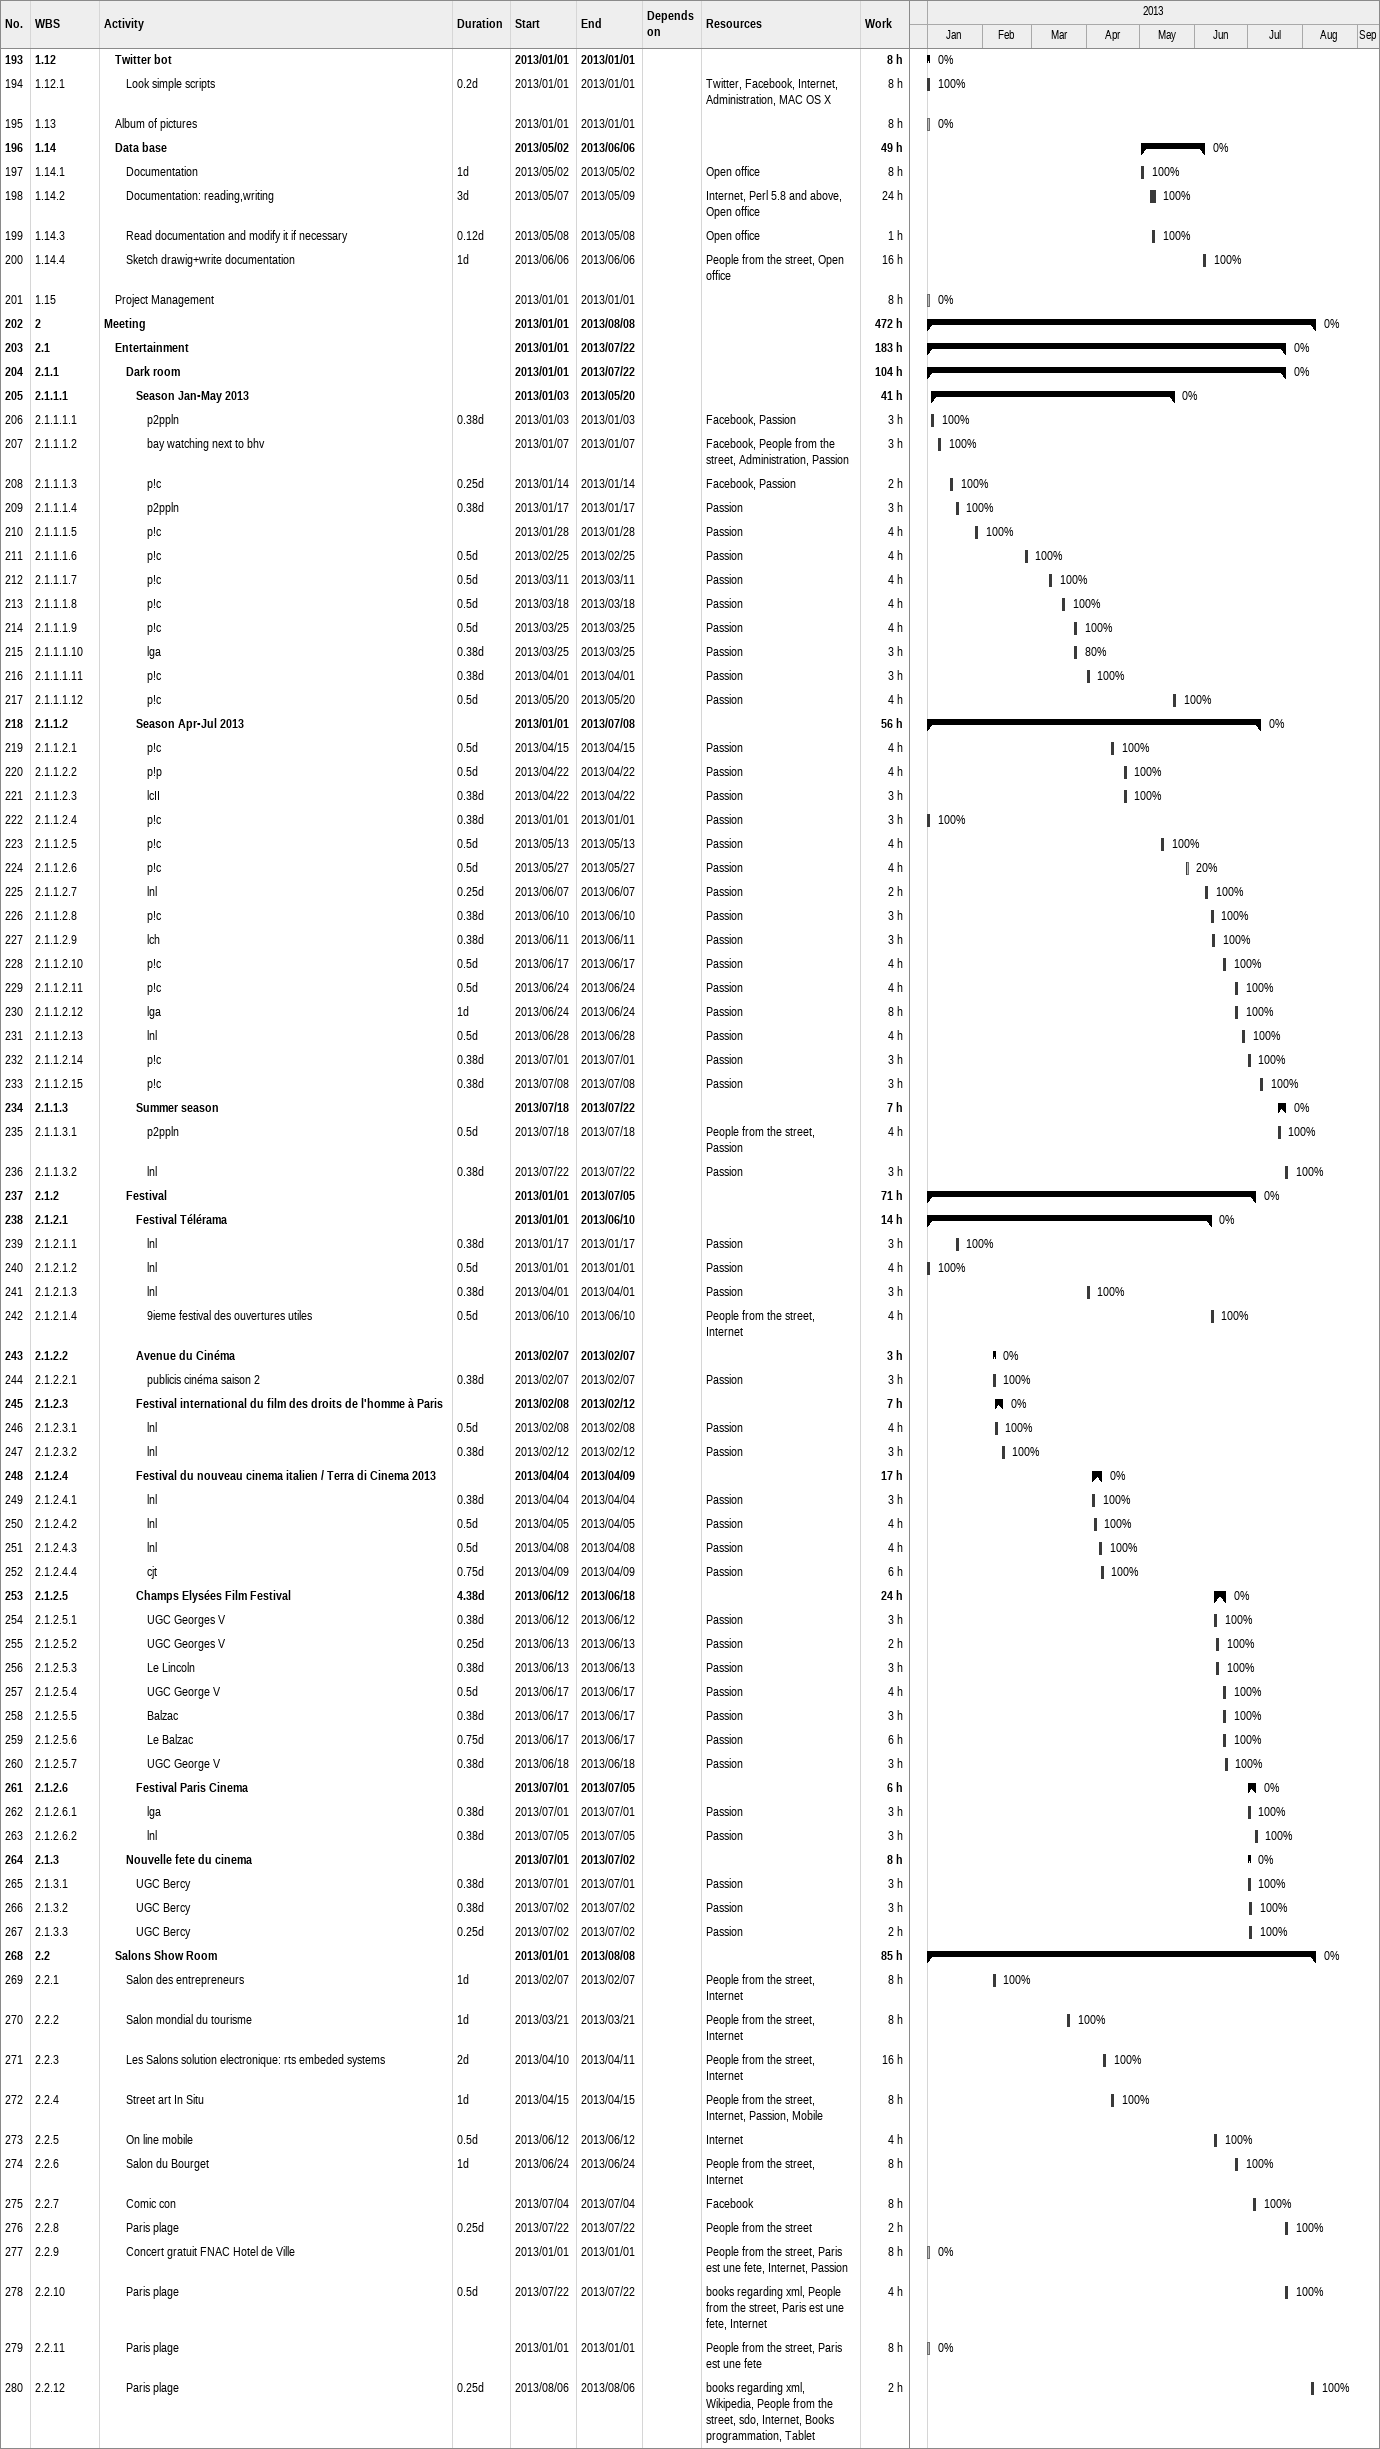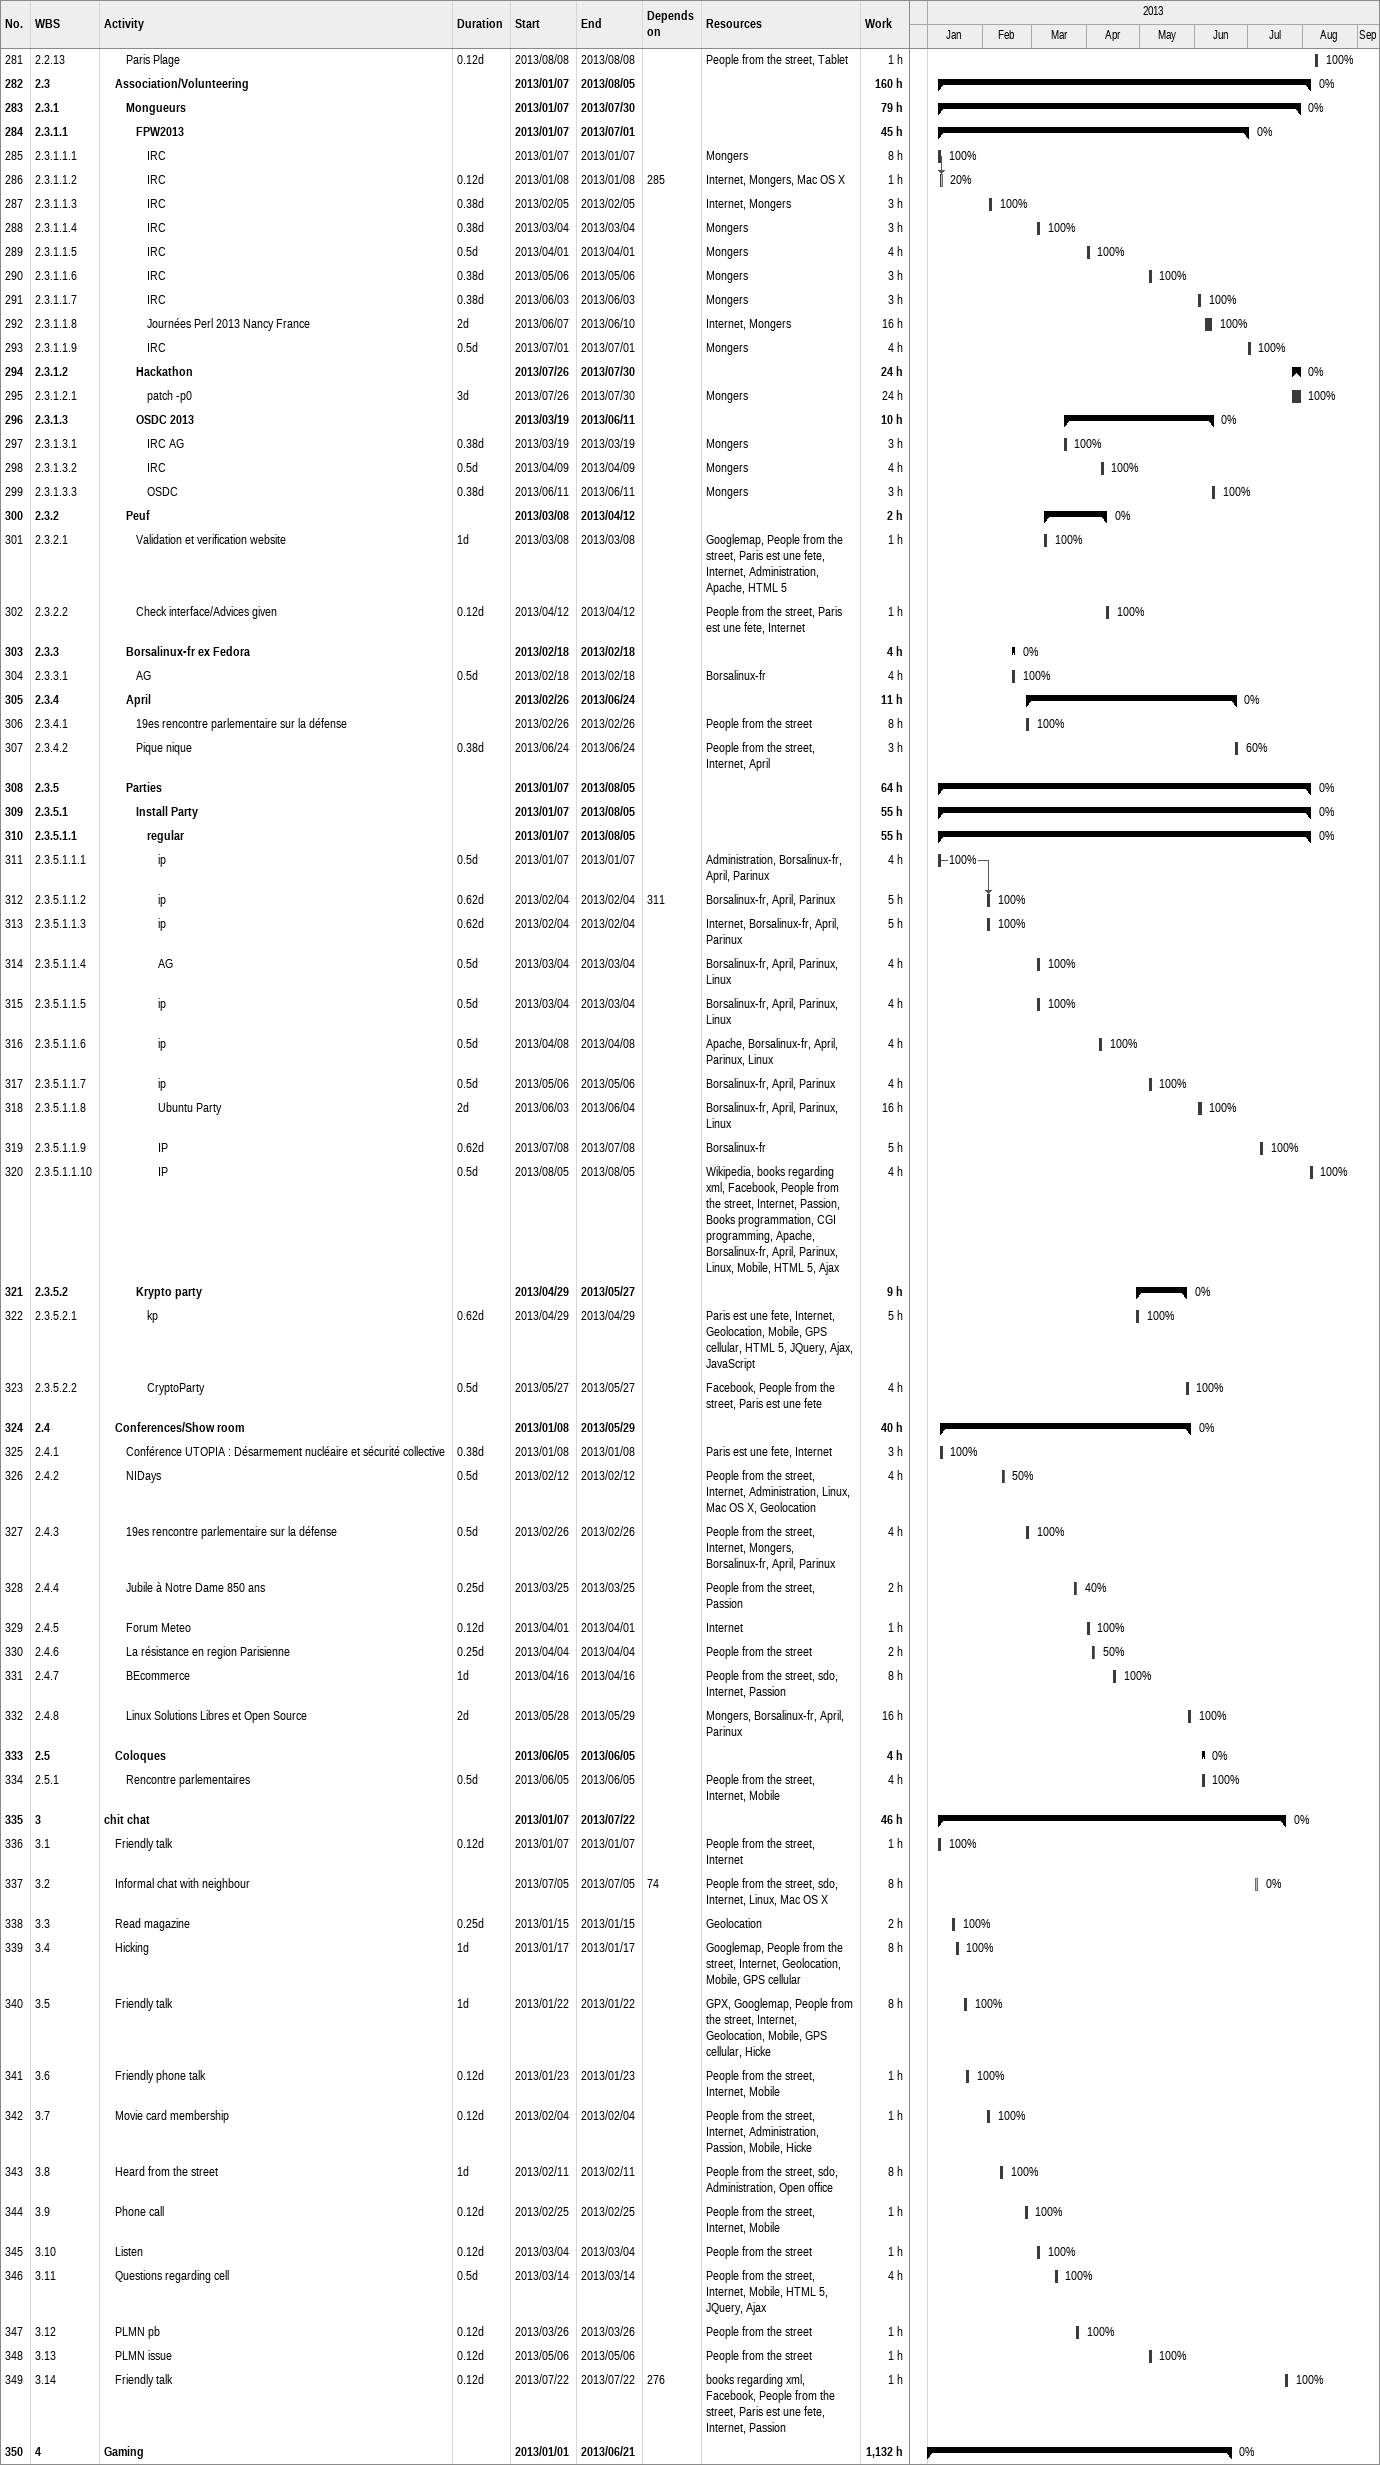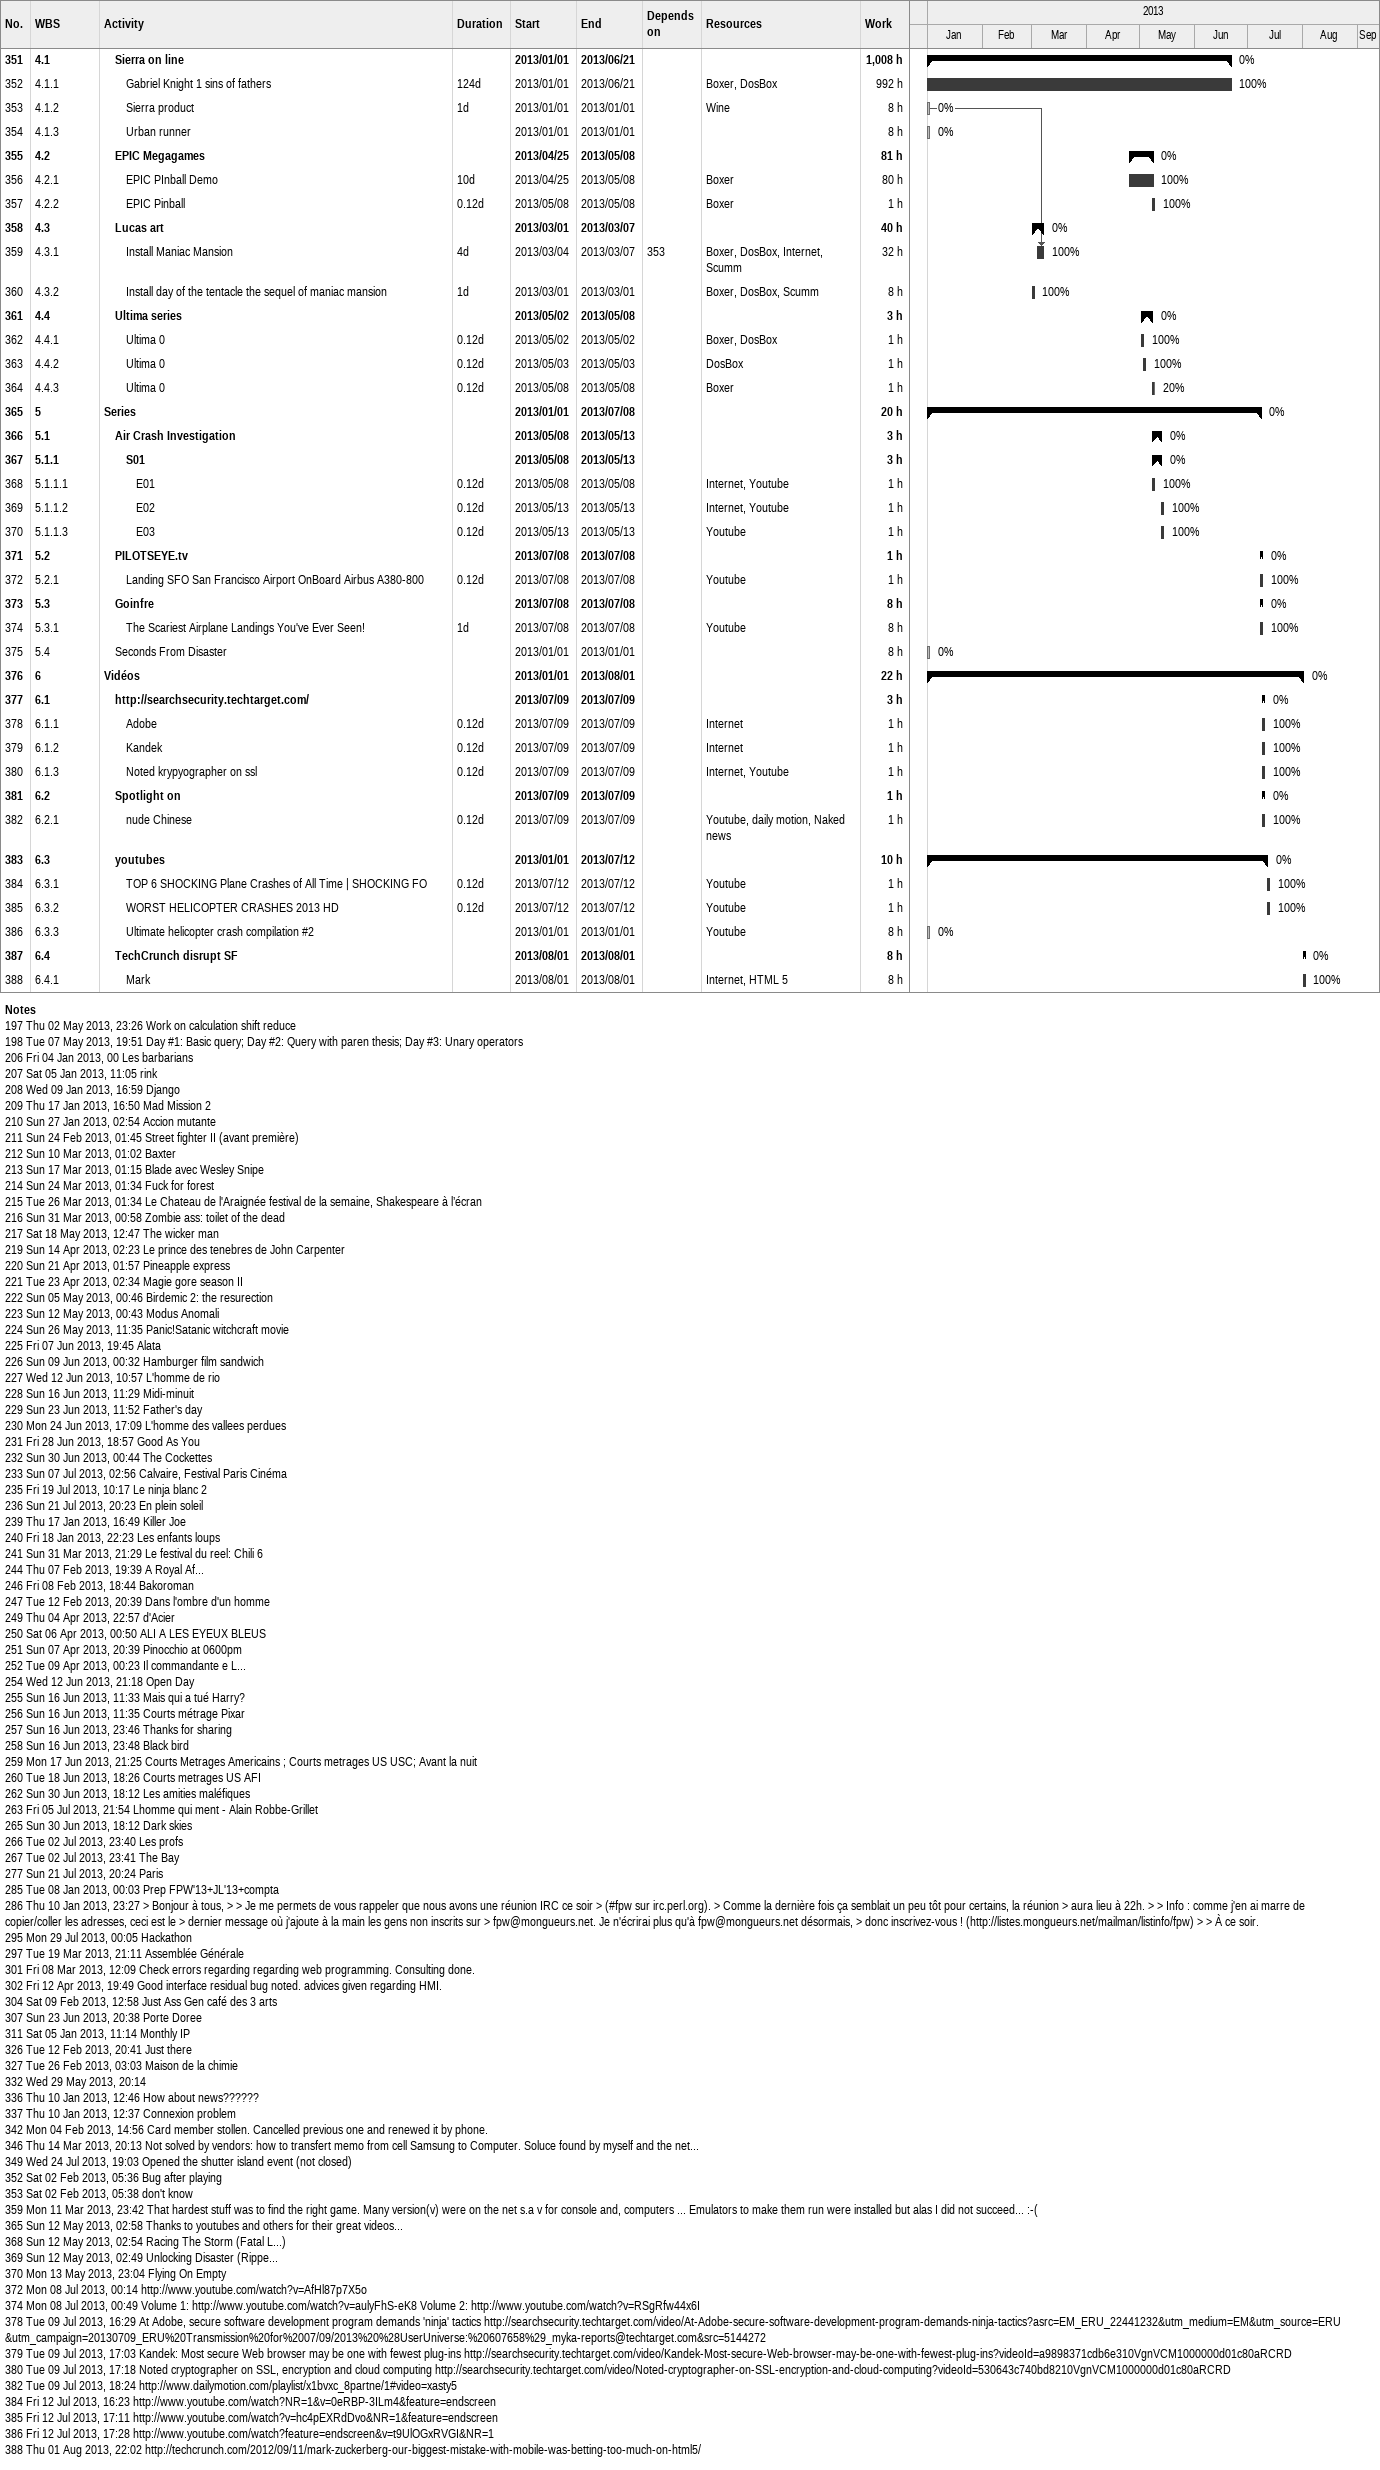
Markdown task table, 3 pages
| ID | WBS | Task | Duration | Start | Finish | Predecessors | Resources | % complete | Work (h) |
|---|---|---|---|---|---|---|---|---|---|
| 193 | 1.12 | **Twitter bot** |  | 2013-01-01 | 2013-01-01 |  |  | 0 | 8 |
| 194 | 1.12.1 | Look simple scripts | 0.2d | 2013-01-01 | 2013-01-01 |  | Twitter, Facebook, Internet, Administration, MAC OS X | 100 | 8 |
| 195 | 1.13 | Album of pictures |  | 2013-01-01 | 2013-01-01 |  |  | 0 | 8 |
| 196 | 1.14 | **Data base** |  | 2013-05-02 | 2013-06-06 |  |  | 0 | 49 |
| 197 | 1.14.1 | Documentation | 1d | 2013-05-02 | 2013-05-02 |  | Open office | 100 | 8 |
| 198 | 1.14.2 | Documentation: reading,writing | 3d | 2013-05-07 | 2013-05-09 |  | Internet, Perl 5.8 and above, Open office | 100 | 24 |
| 199 | 1.14.3 | Read documentation and modify it if necessary | 0.12d | 2013-05-08 | 2013-05-08 |  | Open office | 100 | 1 |
| 200 | 1.14.4 | Sketch drawig+write documentation | 1d | 2013-06-06 | 2013-06-06 |  | People from the street, Open office | 100 | 16 |
| 201 | 1.15 | Project Management |  | 2013-01-01 | 2013-01-01 |  |  | 0 | 8 |
| 202 | 2 | **Meeting** |  | 2013-01-01 | 2013-08-08 |  |  | 0 | 472 |
| 203 | 2.1 | **Entertainment** |  | 2013-01-01 | 2013-07-22 |  |  | 0 | 183 |
| 204 | 2.1.1 | **Dark room** |  | 2013-01-01 | 2013-07-22 |  |  | 0 | 104 |
| 205 | 2.1.1.1 | **Season Jan-May 2013** |  | 2013-01-03 | 2013-05-20 |  |  | 0 | 41 |
| 206 | 2.1.1.1.1 | p2ppln | 0.38d | 2013-01-03 | 2013-01-03 |  | Facebook, Passion | 100 | 3 |
| 207 | 2.1.1.1.2 | bay watching next to bhv |  | 2013-01-07 | 2013-01-07 |  | Facebook, People from the street, Administration, Passion | 100 | 3 |
| 208 | 2.1.1.1.3 | p!c | 0.25d | 2013-01-14 | 2013-01-14 |  | Facebook, Passion | 100 | 2 |
| 209 | 2.1.1.1.4 | p2ppln | 0.38d | 2013-01-17 | 2013-01-17 |  | Passion | 100 | 3 |
| 210 | 2.1.1.1.5 | p!c |  | 2013-01-28 | 2013-01-28 |  | Passion | 100 | 4 |
| 211 | 2.1.1.1.6 | p!c | 0.5d | 2013-02-25 | 2013-02-25 |  | Passion | 100 | 4 |
| 212 | 2.1.1.1.7 | p!c | 0.5d | 2013-03-11 | 2013-03-11 |  | Passion | 100 | 4 |
| 213 | 2.1.1.1.8 | p!c | 0.5d | 2013-03-18 | 2013-03-18 |  | Passion | 100 | 4 |
| 214 | 2.1.1.1.9 | p!c | 0.5d | 2013-03-25 | 2013-03-25 |  | Passion | 100 | 4 |
| 215 | 2.1.1.1.10 | lga | 0.38d | 2013-03-25 | 2013-03-25 |  | Passion | 80 | 3 |
| 216 | 2.1.1.1.11 | p!c | 0.38d | 2013-04-01 | 2013-04-01 |  | Passion | 100 | 3 |
| 217 | 2.1.1.1.12 | p!c | 0.5d | 2013-05-20 | 2013-05-20 |  | Passion | 100 | 4 |
| 218 | 2.1.1.2 | **Season Apr-Jul 2013** |  | 2013-01-01 | 2013-07-08 |  |  | 0 | 56 |
| 219 | 2.1.1.2.1 | p!c | 0.5d | 2013-04-15 | 2013-04-15 |  | Passion | 100 | 4 |
| 220 | 2.1.1.2.2 | p!p | 0.5d | 2013-04-22 | 2013-04-22 |  | Passion | 100 | 4 |
| 221 | 2.1.1.2.3 | lcII | 0.38d | 2013-04-22 | 2013-04-22 |  | Passion | 100 | 3 |
| 222 | 2.1.1.2.4 | p!c | 0.38d | 2013-01-01 | 2013-01-01 |  | Passion | 100 | 3 |
| 223 | 2.1.1.2.5 | p!c | 0.5d | 2013-05-13 | 2013-05-13 |  | Passion | 100 | 4 |
| 224 | 2.1.1.2.6 | p!c | 0.5d | 2013-05-27 | 2013-05-27 |  | Passion | 20 | 4 |
| 225 | 2.1.1.2.7 | lnl | 0.25d | 2013-06-07 | 2013-06-07 |  | Passion | 100 | 2 |
| 226 | 2.1.1.2.8 | p!c | 0.38d | 2013-06-10 | 2013-06-10 |  | Passion | 100 | 3 |
| 227 | 2.1.1.2.9 | lch | 0.38d | 2013-06-11 | 2013-06-11 |  | Passion | 100 | 3 |
| 228 | 2.1.1.2.10 | p!c | 0.5d | 2013-06-17 | 2013-06-17 |  | Passion | 100 | 4 |
| 229 | 2.1.1.2.11 | p!c | 0.5d | 2013-06-24 | 2013-06-24 |  | Passion | 100 | 4 |
| 230 | 2.1.1.2.12 | lga | 1d | 2013-06-24 | 2013-06-24 |  | Passion | 100 | 8 |
| 231 | 2.1.1.2.13 | lnl | 0.5d | 2013-06-28 | 2013-06-28 |  | Passion | 100 | 4 |
| 232 | 2.1.1.2.14 | p!c | 0.38d | 2013-07-01 | 2013-07-01 |  | Passion | 100 | 3 |
| 233 | 2.1.1.2.15 | p!c | 0.38d | 2013-07-08 | 2013-07-08 |  | Passion | 100 | 3 |
| 234 | 2.1.1.3 | **Summer season** |  | 2013-07-18 | 2013-07-22 |  |  | 0 | 7 |
| 235 | 2.1.1.3.1 | p2ppln | 0.5d | 2013-07-18 | 2013-07-18 |  | People from the street, Passion | 100 | 4 |
| 236 | 2.1.1.3.2 | lnl | 0.38d | 2013-07-22 | 2013-07-22 |  | Passion | 100 | 3 |
| 237 | 2.1.2 | **Festival** |  | 2013-01-01 | 2013-07-05 |  |  | 0 | 71 |
| 238 | 2.1.2.1 | **Festival Télérama** |  | 2013-01-01 | 2013-06-10 |  |  | 0 | 14 |
| 239 | 2.1.2.1.1 | lnl | 0.38d | 2013-01-17 | 2013-01-17 |  | Passion | 100 | 3 |
| 240 | 2.1.2.1.2 | lnl | 0.5d | 2013-01-01 | 2013-01-01 |  | Passion | 100 | 4 |
| 241 | 2.1.2.1.3 | lnl | 0.38d | 2013-04-01 | 2013-04-01 |  | Passion | 100 | 3 |
| 242 | 2.1.2.1.4 | 9ieme festival des ouvertures utiles | 0.5d | 2013-06-10 | 2013-06-10 |  | People from the street, Internet | 100 | 4 |
| 243 | 2.1.2.2 | **Avenue du Cinéma** |  | 2013-02-07 | 2013-02-07 |  |  | 0 | 3 |
| 244 | 2.1.2.2.1 | publicis cinéma saison 2 | 0.38d | 2013-02-07 | 2013-02-07 |  | Passion | 100 | 3 |
| 245 | 2.1.2.3 | **Festival international du film des droits de l'homme à Paris** |  | 2013-02-08 | 2013-02-12 |  |  | 0 | 7 |
| 246 | 2.1.2.3.1 | lnl | 0.5d | 2013-02-08 | 2013-02-08 |  | Passion | 100 | 4 |
| 247 | 2.1.2.3.2 | lnl | 0.38d | 2013-02-12 | 2013-02-12 |  | Passion | 100 | 3 |
| 248 | 2.1.2.4 | **Festival du nouveau cinema italien / Terra di Cinema 2013** |  | 2013-04-04 | 2013-04-09 |  |  | 0 | 17 |
| 249 | 2.1.2.4.1 | lnl | 0.38d | 2013-04-04 | 2013-04-04 |  | Passion | 100 | 3 |
| 250 | 2.1.2.4.2 | lnl | 0.5d | 2013-04-05 | 2013-04-05 |  | Passion | 100 | 4 |
| 251 | 2.1.2.4.3 | lnl | 0.5d | 2013-04-08 | 2013-04-08 |  | Passion | 100 | 4 |
| 252 | 2.1.2.4.4 | cjt | 0.75d | 2013-04-09 | 2013-04-09 |  | Passion | 100 | 6 |
| 253 | 2.1.2.5 | **Champs Elysées Film Festival** | 4.38d | 2013-06-12 | 2013-06-18 |  |  | 0 | 24 |
| 254 | 2.1.2.5.1 | UGC Georges V | 0.38d | 2013-06-12 | 2013-06-12 |  | Passion | 100 | 3 |
| 255 | 2.1.2.5.2 | UGC Georges V | 0.25d | 2013-06-13 | 2013-06-13 |  | Passion | 100 | 2 |
| 256 | 2.1.2.5.3 | Le Lincoln | 0.38d | 2013-06-13 | 2013-06-13 |  | Passion | 100 | 3 |
| 257 | 2.1.2.5.4 | UGC George V | 0.5d | 2013-06-17 | 2013-06-17 |  | Passion | 100 | 4 |
| 258 | 2.1.2.5.5 | Balzac | 0.38d | 2013-06-17 | 2013-06-17 |  | Passion | 100 | 3 |
| 259 | 2.1.2.5.6 | Le Balzac | 0.75d | 2013-06-17 | 2013-06-17 |  | Passion | 100 | 6 |
| 260 | 2.1.2.5.7 | UGC George V | 0.38d | 2013-06-18 | 2013-06-18 |  | Passion | 100 | 3 |
| 261 | 2.1.2.6 | **Festival Paris Cinema** |  | 2013-07-01 | 2013-07-05 |  |  | 0 | 6 |
| 262 | 2.1.2.6.1 | lga | 0.38d | 2013-07-01 | 2013-07-01 |  | Passion | 100 | 3 |
| 263 | 2.1.2.6.2 | lnl | 0.38d | 2013-07-05 | 2013-07-05 |  | Passion | 100 | 3 |
| 264 | 2.1.3 | **Nouvelle fete du cinema** |  | 2013-07-01 | 2013-07-02 |  |  | 0 | 8 |
| 265 | 2.1.3.1 | UGC Bercy | 0.38d | 2013-07-01 | 2013-07-01 |  | Passion | 100 | 3 |
| 266 | 2.1.3.2 | UGC Bercy | 0.38d | 2013-07-02 | 2013-07-02 |  | Passion | 100 | 3 |
| 267 | 2.1.3.3 | UGC Bercy | 0.25d | 2013-07-02 | 2013-07-02 |  | Passion | 100 | 2 |
| 268 | 2.2 | **Salons Show Room** |  | 2013-01-01 | 2013-08-08 |  |  | 0 | 85 |
| 269 | 2.2.1 | Salon des entrepreneurs | 1d | 2013-02-07 | 2013-02-07 |  | People from the street, Internet | 100 | 8 |
| 270 | 2.2.2 | Salon mondial du tourisme | 1d | 2013-03-21 | 2013-03-21 |  | People from the street, Internet | 100 | 8 |
| 271 | 2.2.3 | Les Salons solution electronique: rts embeded systems | 2d | 2013-04-10 | 2013-04-11 |  | People from the street, Internet | 100 | 16 |
| 272 | 2.2.4 | Street art In Situ | 1d | 2013-04-15 | 2013-04-15 |  | People from the street, Internet, Passion, Mobile | 100 | 8 |
| 273 | 2.2.5 | On line mobile | 0.5d | 2013-06-12 | 2013-06-12 |  | Internet | 100 | 4 |
| 274 | 2.2.6 | Salon du Bourget | 1d | 2013-06-24 | 2013-06-24 |  | People from the street, Internet | 100 | 8 |
| 275 | 2.2.7 | Comic con |  | 2013-07-04 | 2013-07-04 |  | Facebook | 100 | 8 |
| 276 | 2.2.8 | Paris plage | 0.25d | 2013-07-22 | 2013-07-22 |  | People from the street | 100 | 2 |
| 277 | 2.2.9 | Concert gratuit FNAC Hotel de Ville |  | 2013-01-01 | 2013-01-01 |  | People from the street, Paris est une fete, Internet, Passion | 0 | 8 |
| 278 | 2.2.10 | Paris plage | 0.5d | 2013-07-22 | 2013-07-22 |  | books regarding xml, People from the street, Paris est une fete, Internet | 100 | 4 |
| 279 | 2.2.11 | Paris plage |  | 2013-01-01 | 2013-01-01 |  | People from the street, Paris est une fete | 0 | 8 |
| 280 | 2.2.12 | Paris plage | 0.25d | 2013-08-06 | 2013-08-06 |  | books regarding xml, Wikipedia, People from the street, sdo, Internet, Books programmation, Tablet | 100 | 2 |
| 281 | 2.2.13 | Paris Plage | 0.12d | 2013-08-08 | 2013-08-08 |  | People from the street, Tablet | 100 | 1 |
| 282 | 2.3 | **Association/Volunteering** |  | 2013-01-07 | 2013-08-05 |  |  | 0 | 160 |
| 283 | 2.3.1 | **Mongueurs** |  | 2013-01-07 | 2013-07-30 |  |  | 0 | 79 |
| 284 | 2.3.1.1 | **FPW2013** |  | 2013-01-07 | 2013-07-01 |  |  | 0 | 45 |
| 285 | 2.3.1.1.1 | IRC |  | 2013-01-07 | 2013-01-07 |  | Mongers | 100 | 8 |
| 286 | 2.3.1.1.2 | IRC | 0.12d | 2013-01-08 | 2013-01-08 | 285 | Internet, Mongers, Mac OS X | 20 | 1 |
| 287 | 2.3.1.1.3 | IRC | 0.38d | 2013-02-05 | 2013-02-05 |  | Internet, Mongers | 100 | 3 |
| 288 | 2.3.1.1.4 | IRC | 0.38d | 2013-03-04 | 2013-03-04 |  | Mongers | 100 | 3 |
| 289 | 2.3.1.1.5 | IRC | 0.5d | 2013-04-01 | 2013-04-01 |  | Mongers | 100 | 4 |
| 290 | 2.3.1.1.6 | IRC | 0.38d | 2013-05-06 | 2013-05-06 |  | Mongers | 100 | 3 |
| 291 | 2.3.1.1.7 | IRC | 0.38d | 2013-06-03 | 2013-06-03 |  | Mongers | 100 | 3 |
| 292 | 2.3.1.1.8 | Journées Perl 2013 Nancy France | 2d | 2013-06-07 | 2013-06-10 |  | Internet, Mongers | 100 | 16 |
| 293 | 2.3.1.1.9 | IRC | 0.5d | 2013-07-01 | 2013-07-01 |  | Mongers | 100 | 4 |
| 294 | 2.3.1.2 | **Hackathon** |  | 2013-07-26 | 2013-07-30 |  |  | 0 | 24 |
| 295 | 2.3.1.2.1 | patch -p0 | 3d | 2013-07-26 | 2013-07-30 |  | Mongers | 100 | 24 |
| 296 | 2.3.1.3 | **OSDC 2013** |  | 2013-03-19 | 2013-06-11 |  |  | 0 | 10 |
| 297 | 2.3.1.3.1 | IRC AG | 0.38d | 2013-03-19 | 2013-03-19 |  | Mongers | 100 | 3 |
| 298 | 2.3.1.3.2 | IRC | 0.5d | 2013-04-09 | 2013-04-09 |  | Mongers | 100 | 4 |
| 299 | 2.3.1.3.3 | OSDC | 0.38d | 2013-06-11 | 2013-06-11 |  | Mongers | 100 | 3 |
| 300 | 2.3.2 | **Peuf** |  | 2013-03-08 | 2013-04-12 |  |  | 0 | 2 |
| 301 | 2.3.2.1 | Validation et verification website | 1d | 2013-03-08 | 2013-03-08 |  | Googlemap, People from the street, Paris est une fete, Internet, Administration, Apache, HTML 5 | 100 | 1 |
| 302 | 2.3.2.2 | Check interface/Advices given | 0.12d | 2013-04-12 | 2013-04-12 |  | People from the street, Paris est une fete, Internet | 100 | 1 |
| 303 | 2.3.3 | **Borsalinux-fr ex Fedora** |  | 2013-02-18 | 2013-02-18 |  |  | 0 | 4 |
| 304 | 2.3.3.1 | AG | 0.5d | 2013-02-18 | 2013-02-18 |  | Borsalinux-fr | 100 | 4 |
| 305 | 2.3.4 | **April** |  | 2013-02-26 | 2013-06-24 |  |  | 0 | 11 |
| 306 | 2.3.4.1 | 19es rencontre parlementaire sur la défense |  | 2013-02-26 | 2013-02-26 |  | People from the street | 100 | 8 |
| 307 | 2.3.4.2 | Pique nique | 0.38d | 2013-06-24 | 2013-06-24 |  | People from the street, Internet, April | 60 | 3 |
| 308 | 2.3.5 | **Parties** |  | 2013-01-07 | 2013-08-05 |  |  | 0 | 64 |
| 309 | 2.3.5.1 | **Install Party** |  | 2013-01-07 | 2013-08-05 |  |  | 0 | 55 |
| 310 | 2.3.5.1.1 | **regular** |  | 2013-01-07 | 2013-08-05 |  |  | 0 | 55 |
| 311 | 2.3.5.1.1.1 | ip | 0.5d | 2013-01-07 | 2013-01-07 |  | Administration, Borsalinux-fr, April, Parinux | 100 | 4 |
| 312 | 2.3.5.1.1.2 | ip | 0.62d | 2013-02-04 | 2013-02-04 | 311 | Borsalinux-fr, April, Parinux | 100 | 5 |
| 313 | 2.3.5.1.1.3 | ip | 0.62d | 2013-02-04 | 2013-02-04 |  | Internet, Borsalinux-fr, April, Parinux | 100 | 5 |
| 314 | 2.3.5.1.1.4 | AG | 0.5d | 2013-03-04 | 2013-03-04 |  | Borsalinux-fr, April, Parinux, Linux | 100 | 4 |
| 315 | 2.3.5.1.1.5 | ip | 0.5d | 2013-03-04 | 2013-03-04 |  | Borsalinux-fr, April, Parinux, Linux | 100 | 4 |
| 316 | 2.3.5.1.1.6 | ip | 0.5d | 2013-04-08 | 2013-04-08 |  | Apache, Borsalinux-fr, April, Parinux, Linux | 100 | 4 |
| 317 | 2.3.5.1.1.7 | ip | 0.5d | 2013-05-06 | 2013-05-06 |  | Borsalinux-fr, April, Parinux | 100 | 4 |
| 318 | 2.3.5.1.1.8 | Ubuntu Party | 2d | 2013-06-03 | 2013-06-04 |  | Borsalinux-fr, April, Parinux, Linux | 100 | 16 |
| 319 | 2.3.5.1.1.9 | IP | 0.62d | 2013-07-08 | 2013-07-08 |  | Borsalinux-fr | 100 | 5 |
| 320 | 2.3.5.1.1.10 | IP | 0.5d | 2013-08-05 | 2013-08-05 |  | Wikipedia, books regarding xml, Facebook, People from the street, Internet, Passion, Books programmation, CGI programming, Apache, Borsalinux-fr, April, Parinux, Linux, Mobile, HTML 5, Ajax | 100 | 4 |
| 321 | 2.3.5.2 | **Krypto party** |  | 2013-04-29 | 2013-05-27 |  |  | 0 | 9 |
| 322 | 2.3.5.2.1 | kp | 0.62d | 2013-04-29 | 2013-04-29 |  | Paris est une fete, Internet, Geolocation, Mobile, GPS cellular, HTML 5, JQuery, Ajax, JavaScript | 100 | 5 |
| 323 | 2.3.5.2.2 | CryptoParty | 0.5d | 2013-05-27 | 2013-05-27 |  | Facebook, People from the street, Paris est une fete | 100 | 4 |
| 324 | 2.4 | **Conferences/Show room** |  | 2013-01-08 | 2013-05-29 |  |  | 0 | 40 |
| 325 | 2.4.1 | Conférence UTOPIA : Désarmement nucléaire et sécurité collective | 0.38d | 2013-01-08 | 2013-01-08 |  | Paris est une fete, Internet | 100 | 3 |
| 326 | 2.4.2 | NIDays | 0.5d | 2013-02-12 | 2013-02-12 |  | People from the street, Internet, Administration, Linux, Mac OS X, Geolocation | 50 | 4 |
| 327 | 2.4.3 | 19es rencontre parlementaire sur la défense | 0.5d | 2013-02-26 | 2013-02-26 |  | People from the street, Internet, Mongers, Borsalinux-fr, April, Parinux | 100 | 4 |
| 328 | 2.4.4 | Jubile à Notre Dame 850 ans | 0.25d | 2013-03-25 | 2013-03-25 |  | People from the street, Passion | 40 | 2 |
| 329 | 2.4.5 | Forum Meteo | 0.12d | 2013-04-01 | 2013-04-01 |  | Internet | 100 | 1 |
| 330 | 2.4.6 | La résistance en region Parisienne | 0.25d | 2013-04-04 | 2013-04-04 |  | People from the street | 50 | 2 |
| 331 | 2.4.7 | BEcommerce | 1d | 2013-04-16 | 2013-04-16 |  | People from the street, sdo, Internet, Passion | 100 | 8 |
| 332 | 2.4.8 | Linux Solutions Libres et Open Source | 2d | 2013-05-28 | 2013-05-29 |  | Mongers, Borsalinux-fr, April, Parinux | 100 | 16 |
| 333 | 2.5 | **Coloques** |  | 2013-06-05 | 2013-06-05 |  |  | 0 | 4 |
| 334 | 2.5.1 | Rencontre parlementaires | 0.5d | 2013-06-05 | 2013-06-05 |  | People from the street, Internet, Mobile | 100 | 4 |
| 335 | 3 | **chit chat** |  | 2013-01-07 | 2013-07-22 |  |  | 0 | 46 |
| 336 | 3.1 | Friendly talk | 0.12d | 2013-01-07 | 2013-01-07 |  | People from the street, Internet | 100 | 1 |
| 337 | 3.2 | Informal chat with neighbour |  | 2013-07-05 | 2013-07-05 | 74 | People from the street, sdo, Internet, Linux, Mac OS X | 0 | 8 |
| 338 | 3.3 | Read magazine | 0.25d | 2013-01-15 | 2013-01-15 |  | Geolocation | 100 | 2 |
| 339 | 3.4 | Hicking | 1d | 2013-01-17 | 2013-01-17 |  | Googlemap, People from the street, Internet, Geolocation, Mobile, GPS cellular | 100 | 8 |
| 340 | 3.5 | Friendly talk | 1d | 2013-01-22 | 2013-01-22 |  | GPX, Googlemap, People from the street, Internet, Geolocation, Mobile, GPS cellular, Hicke | 100 | 8 |
| 341 | 3.6 | Friendly phone talk | 0.12d | 2013-01-23 | 2013-01-23 |  | People from the street, Internet, Mobile | 100 | 1 |
| 342 | 3.7 | Movie card membership | 0.12d | 2013-02-04 | 2013-02-04 |  | People from the street, Internet, Administration, Passion, Mobile, Hicke | 100 | 1 |
| 343 | 3.8 | Heard from the street | 1d | 2013-02-11 | 2013-02-11 |  | People from the street, sdo, Administration, Open office | 100 | 8 |
| 344 | 3.9 | Phone call | 0.12d | 2013-02-25 | 2013-02-25 |  | People from the street, Internet, Mobile | 100 | 1 |
| 345 | 3.10 | Listen | 0.12d | 2013-03-04 | 2013-03-04 |  | People from the street | 100 | 1 |
| 346 | 3.11 | Questions regarding cell | 0.5d | 2013-03-14 | 2013-03-14 |  | People from the street, Internet, Mobile, HTML 5, JQuery, Ajax | 100 | 4 |
| 347 | 3.12 | PLMN pb | 0.12d | 2013-03-26 | 2013-03-26 |  | People from the street | 100 | 1 |
| 348 | 3.13 | PLMN issue | 0.12d | 2013-05-06 | 2013-05-06 |  | People from the street | 100 | 1 |
| 349 | 3.14 | Friendly talk | 0.12d | 2013-07-22 | 2013-07-22 | 276 | books regarding xml, Facebook, People from the street, Paris est une fete, Internet, Passion | 100 | 1 |
| 350 | 4 | **Gaming** |  | 2013-01-01 | 2013-06-21 |  |  | 0 | 1132 |
| 351 | 4.1 | **Sierra on line** |  | 2013-01-01 | 2013-06-21 |  |  | 0 | 1008 |
| 352 | 4.1.1 | Gabriel Knight 1 sins of fathers | 124d | 2013-01-01 | 2013-06-21 |  | Boxer, DosBox | 100 | 992 |
| 353 | 4.1.2 | Sierra product | 1d | 2013-01-01 | 2013-01-01 |  | Wine | 0 | 8 |
| 354 | 4.1.3 | Urban runner |  | 2013-01-01 | 2013-01-01 |  |  | 0 | 8 |
| 355 | 4.2 | **EPIC Megagames** |  | 2013-04-25 | 2013-05-08 |  |  | 0 | 81 |
| 356 | 4.2.1 | EPIC PInball Demo | 10d | 2013-04-25 | 2013-05-08 |  | Boxer | 100 | 80 |
| 357 | 4.2.2 | EPIC Pinball | 0.12d | 2013-05-08 | 2013-05-08 |  | Boxer | 100 | 1 |
| 358 | 4.3 | **Lucas art** |  | 2013-03-01 | 2013-03-07 |  |  | 0 | 40 |
| 359 | 4.3.1 | Install Maniac Mansion | 4d | 2013-03-04 | 2013-03-07 | 353 | Boxer, DosBox, Internet, Scumm | 100 | 32 |
| 360 | 4.3.2 | Install day of the tentacle the sequel of maniac mansion | 1d | 2013-03-01 | 2013-03-01 |  | Boxer, DosBox, Scumm | 100 | 8 |
| 361 | 4.4 | **Ultima series** |  | 2013-05-02 | 2013-05-08 |  |  | 0 | 3 |
| 362 | 4.4.1 | Ultima 0 | 0.12d | 2013-05-02 | 2013-05-02 |  | Boxer, DosBox | 100 | 1 |
| 363 | 4.4.2 | Ultima 0 | 0.12d | 2013-05-03 | 2013-05-03 |  | DosBox | 100 | 1 |
| 364 | 4.4.3 | Ultima 0 | 0.12d | 2013-05-08 | 2013-05-08 |  | Boxer | 20 | 1 |
| 365 | 5 | **Series** |  | 2013-01-01 | 2013-07-08 |  |  | 0 | 20 |
| 366 | 5.1 | **Air Crash Investigation** |  | 2013-05-08 | 2013-05-13 |  |  | 0 | 3 |
| 367 | 5.1.1 | **S01** |  | 2013-05-08 | 2013-05-13 |  |  | 0 | 3 |
| 368 | 5.1.1.1 | E01 | 0.12d | 2013-05-08 | 2013-05-08 |  | Internet, Youtube | 100 | 1 |
| 369 | 5.1.1.2 | E02 | 0.12d | 2013-05-13 | 2013-05-13 |  | Internet, Youtube | 100 | 1 |
| 370 | 5.1.1.3 | E03 | 0.12d | 2013-05-13 | 2013-05-13 |  | Youtube | 100 | 1 |
| 371 | 5.2 | **PILOTSEYE.tv** |  | 2013-07-08 | 2013-07-08 |  |  | 0 | 1 |
| 372 | 5.2.1 | Landing SFO San Francisco Airport OnBoard Airbus A380-800 | 0.12d | 2013-07-08 | 2013-07-08 |  | Youtube | 100 | 1 |
| 373 | 5.3 | **Goinfre** |  | 2013-07-08 | 2013-07-08 |  |  | 0 | 8 |
| 374 | 5.3.1 | The Scariest Airplane Landings You've Ever Seen! | 1d | 2013-07-08 | 2013-07-08 |  | Youtube | 100 | 8 |
| 375 | 5.4 | Seconds From Disaster |  | 2013-01-01 | 2013-01-01 |  |  | 0 | 8 |
| 376 | 6 | **Vidéos** |  | 2013-01-01 | 2013-08-01 |  |  | 0 | 22 |
| 377 | 6.1 | **http://searchsecurity.techtarget.com/** |  | 2013-07-09 | 2013-07-09 |  |  | 0 | 3 |
| 378 | 6.1.1 | Adobe | 0.12d | 2013-07-09 | 2013-07-09 |  | Internet | 100 | 1 |
| 379 | 6.1.2 | Kandek | 0.12d | 2013-07-09 | 2013-07-09 |  | Internet | 100 | 1 |
| 380 | 6.1.3 | Noted krypyographer on ssl | 0.12d | 2013-07-09 | 2013-07-09 |  | Internet, Youtube | 100 | 1 |
| 381 | 6.2 | **Spotlight on** |  | 2013-07-09 | 2013-07-09 |  |  | 0 | 1 |
| 382 | 6.2.1 | nude Chinese | 0.12d | 2013-07-09 | 2013-07-09 |  | Youtube, daily motion, Naked news | 100 | 1 |
| 383 | 6.3 | **youtubes** |  | 2013-01-01 | 2013-07-12 |  |  | 0 | 10 |
| 384 | 6.3.1 | TOP 6 SHOCKING Plane Crashes of All Time \| SHOCKING FO | 0.12d | 2013-07-12 | 2013-07-12 |  | Youtube | 100 | 1 |
| 385 | 6.3.2 | WORST HELICOPTER CRASHES 2013 HD | 0.12d | 2013-07-12 | 2013-07-12 |  | Youtube | 100 | 1 |
| 386 | 6.3.3 | Ultimate helicopter crash compilation #2 |  | 2013-01-01 | 2013-01-01 |  | Youtube | 0 | 8 |
| 387 | 6.4 | **TechCrunch disrupt SF** |  | 2013-08-01 | 2013-08-01 |  |  | 0 | 8 |
| 388 | 6.4.1 | Mark |  | 2013-08-01 | 2013-08-01 |  | Internet, HTML 5 | 100 | 8 |

Notes
- 197: Thu 02 May 2013, 23:26 Work on calculation shift reduce
- 198: Tue 07 May 2013, 19:51 Day #1: Basic query; Day #2: Query with paren thesis; Day #3: Unary operators
- 206: Fri 04 Jan 2013, 00 Les barbarians
- 207: Sat 05 Jan 2013, 11:05 rink
- 208: Wed 09 Jan 2013, 16:59 Django
- 209: Thu 17 Jan 2013, 16:50 Mad Mission 2
- 210: Sun 27 Jan 2013, 02:54 Accion mutante
- 211: Sun 24 Feb 2013, 01:45 Street fighter II (avant première)
- 212: Sun 10 Mar 2013, 01:02 Baxter
- 213: Sun 17 Mar 2013, 01:15 Blade avec Wesley Snipe
- 214: Sun 24 Mar 2013, 01:34 Fuck for forest
- 215: Tue 26 Mar 2013, 01:34 Le Chateau de l'Araignée festival de la semaine, Shakespeare à l’écran
- 216: Sun 31 Mar 2013, 00:58 Zombie ass: toilet of the dead
- 217: Sat 18 May 2013, 12:47 The wicker man
- 219: Sun 14 Apr 2013, 02:23 Le prince des tenebres de John Carpenter
- 220: Sun 21 Apr 2013, 01:57 Pineapple express
- 221: Tue 23 Apr 2013, 02:34 Magie gore season II
- 222: Sun 05 May 2013, 00:46 Birdemic 2: the resurection
- 223: Sun 12 May 2013, 00:43 Modus Anomali
- 224: Sun 26 May 2013, 11:35 Panic!Satanic witchcraft movie
- 225: Fri 07 Jun 2013, 19:45 Alata
- 226: Sun 09 Jun 2013, 00:32 Hamburger film sandwich
- 227: Wed 12 Jun 2013, 10:57 L'homme de rio
- 228: Sun 16 Jun 2013, 11:29 Midi-minuit
- 229: Sun 23 Jun 2013, 11:52 Father's day
- 230: Mon 24 Jun 2013, 17:09 L'homme des vallees perdues
- 231: Fri 28 Jun 2013, 18:57 Good As You
- 232: Sun 30 Jun 2013, 00:44 The Cockettes
- 233: Sun 07 Jul 2013, 02:56 Calvaire, Festival Paris Cinéma
- 235: Fri 19 Jul 2013, 10:17 Le ninja blanc 2
- 236: Sun 21 Jul 2013, 20:23 En plein soleil
- 239: Thu 17 Jan 2013, 16:49 Killer Joe
- 240: Fri 18 Jan 2013, 22:23 Les enfants loups
- 241: Sun 31 Mar 2013, 21:29 Le festival du reel: Chili 6
- 244: Thu 07 Feb 2013, 19:39 A Royal Af...
- 246: Fri 08 Feb 2013, 18:44 Bakoroman
- 247: Tue 12 Feb 2013, 20:39 Dans l'ombre d'un homme
- 249: Thu 04 Apr 2013, 22:57 d'Acier
- 250: Sat 06 Apr 2013, 00:50 ALI A LES EYEUX BLEUS
- 251: Sun 07 Apr 2013, 20:39 Pinocchio at 0600pm
- 252: Tue 09 Apr 2013, 00:23 Il commandante e L...
- 254: Wed 12 Jun 2013, 21:18 Open Day
- 255: Sun 16 Jun 2013, 11:33 Mais qui a tué Harry?
- 256: Sun 16 Jun 2013, 11:35 Courts métrage Pixar
- 257: Sun 16 Jun 2013, 23:46 Thanks for sharing
- 258: Sun 16 Jun 2013, 23:48 Black bird
- 259: Mon 17 Jun 2013, 21:25 Courts Metrages Americains ; Courts metrages US USC; Avant la nuit
- 260: Tue 18 Jun 2013, 18:26 Courts metrages US AFI
- 262: Sun 30 Jun 2013, 18:12 Les amities maléfiques
- 263: Fri 05 Jul 2013, 21:54 Lhomme qui ment - Alain Robbe-Grillet
- 265: Sun 30 Jun 2013, 18:12 Dark skies
- 266: Tue 02 Jul 2013, 23:40 Les profs
- 267: Tue 02 Jul 2013, 23:41 The Bay
- 277: Sun 21 Jul 2013, 20:24 Paris
- 285: Tue 08 Jan 2013, 00:03 Prep FPW'13+JL'13+compta
- 286: Thu 10 Jan 2013, 23:27 > Bonjour à tous, > > Je me permets de vous rappeler que nous avons une réunion IRC ce soir > (#fpw sur irc.perl.org). > Comme la dernière fois ça semblait un peu tôt pour certains, la réunion > aura lieu à 22h. > > Info : comme j'en ai marre de copier/coller les adresses, ceci est le > dernier message où j'ajoute à la main les gens non inscrits sur > fpw@mongueurs.net. Je n'écrirai plus qu'à fpw@mongueurs.net désormais, > donc inscrivez-vous ! (http://listes.mongueurs.net/mailman/listinfo/fpw) > > À ce soir.
- 295: Mon 29 Jul 2013, 00:05 Hackathon
- 297: Tue 19 Mar 2013, 21:11 Assemblée Générale
- 301: Fri 08 Mar 2013, 12:09 Check errors regarding regarding web programming. Consulting done.
- 302: Fri 12 Apr 2013, 19:49 Good interface residual bug noted. advices given regarding HMI.
- 304: Sat 09 Feb 2013, 12:58 Just Ass Gen café des 3 arts
- 307: Sun 23 Jun 2013, 20:38 Porte Doree
- 311: Sat 05 Jan 2013, 11:14 Monthly IP
- 326: Tue 12 Feb 2013, 20:41 Just there
- 327: Tue 26 Feb 2013, 03:03 Maison de la chimie
- 332: Wed 29 May 2013, 20:14
- 336: Thu 10 Jan 2013, 12:46 How about news??????
- 337: Thu 10 Jan 2013, 12:37 Connexion problem
- 342: Mon 04 Feb 2013, 14:56 Card member stollen. Cancelled previous one and renewed it by phone.
- 346: Thu 14 Mar 2013, 20:13 Not solved by vendors: how to transfert memo from cell Samsung to Computer. Soluce found by myself and the net...
- 349: Wed 24 Jul 2013, 19:03 Opened the shutter island event (not closed)
- 352: Sat 02 Feb 2013, 05:36 Bug after playing
- 353: Sat 02 Feb 2013, 05:38 don't know
- 359: Mon 11 Mar 2013, 23:42 That hardest stuff was to find the right game. Many version(v) were on the net s.a v for console and, computers ... Emulators to make them run were installed but alas I did not succeed... :-(
- 365: Sun 12 May 2013, 02:58 Thanks to youtubes and others for their great videos...
- 368: Sun 12 May 2013, 02:54 Racing The Storm (Fatal L...)
- 369: Sun 12 May 2013, 02:49 Unlocking Disaster (Rippe...
- 370: Mon 13 May 2013, 23:04 Flying On Empty
- 372: Mon 08 Jul 2013, 00:14 http://www.youtube.com/watch?v=AfHl87p7X5o
- 374: Mon 08 Jul 2013, 00:49 Volume 1: http://www.youtube.com/watch?v=aulyFhS-eK8 Volume 2: http://www.youtube.com/watch?v=RSgRfw44x6I
- 378: Tue 09 Jul 2013, 16:29 At Adobe, secure software development program demands 'ninja' tactics http://searchsecurity.techtarget.com/video/At-Adobe-secure-software-development-program-demands-ninja-tactics?asrc=EM_ERU_22441232&utm_medium=EM&utm_source=ERU&utm_campaign=20130709_ERU%20Transmission%20for%2007/09/2013%20%28UserUniverse:%20607658%29_myka-reports@techtarget.com&src=5144272
- 379: Tue 09 Jul 2013, 17:03 Kandek: Most secure Web browser may be one with fewest plug-ins http://searchsecurity.techtarget.com/video/Kandek-Most-secure-Web-browser-may-be-one-with-fewest-plug-ins?videoId=a9898371cdb6e310VgnVCM1000000d01c80aRCRD
- 380: Tue 09 Jul 2013, 17:18 Noted cryptographer on SSL, encryption and cloud computing http://searchsecurity.techtarget.com/video/Noted-cryptographer-on-SSL-encryption-and-cloud-computing?videoId=530643c740bd8210VgnVCM1000000d01c80aRCRD
- 382: Tue 09 Jul 2013, 18:24 http://www.dailymotion.com/playlist/x1bvxc_8partne/1#video=xasty5
- 384: Fri 12 Jul 2013, 16:23 http://www.youtube.com/watch?NR=1&v=0eRBP-3ILm4&feature=endscreen
- 385: Fri 12 Jul 2013, 17:11 http://www.youtube.com/watch?v=hc4pEXRdDvo&NR=1&feature=endscreen
- 386: Fri 12 Jul 2013, 17:28 http://www.youtube.com/watch?feature=endscreen&v=t9UlOGxRVGI&NR=1
- 388: Thu 01 Aug 2013, 22:02 http://techcrunch.com/2012/09/11/mark-zuckerberg-our-biggest-mistake-with-mobile-was-betting-too-much-on-html5/
